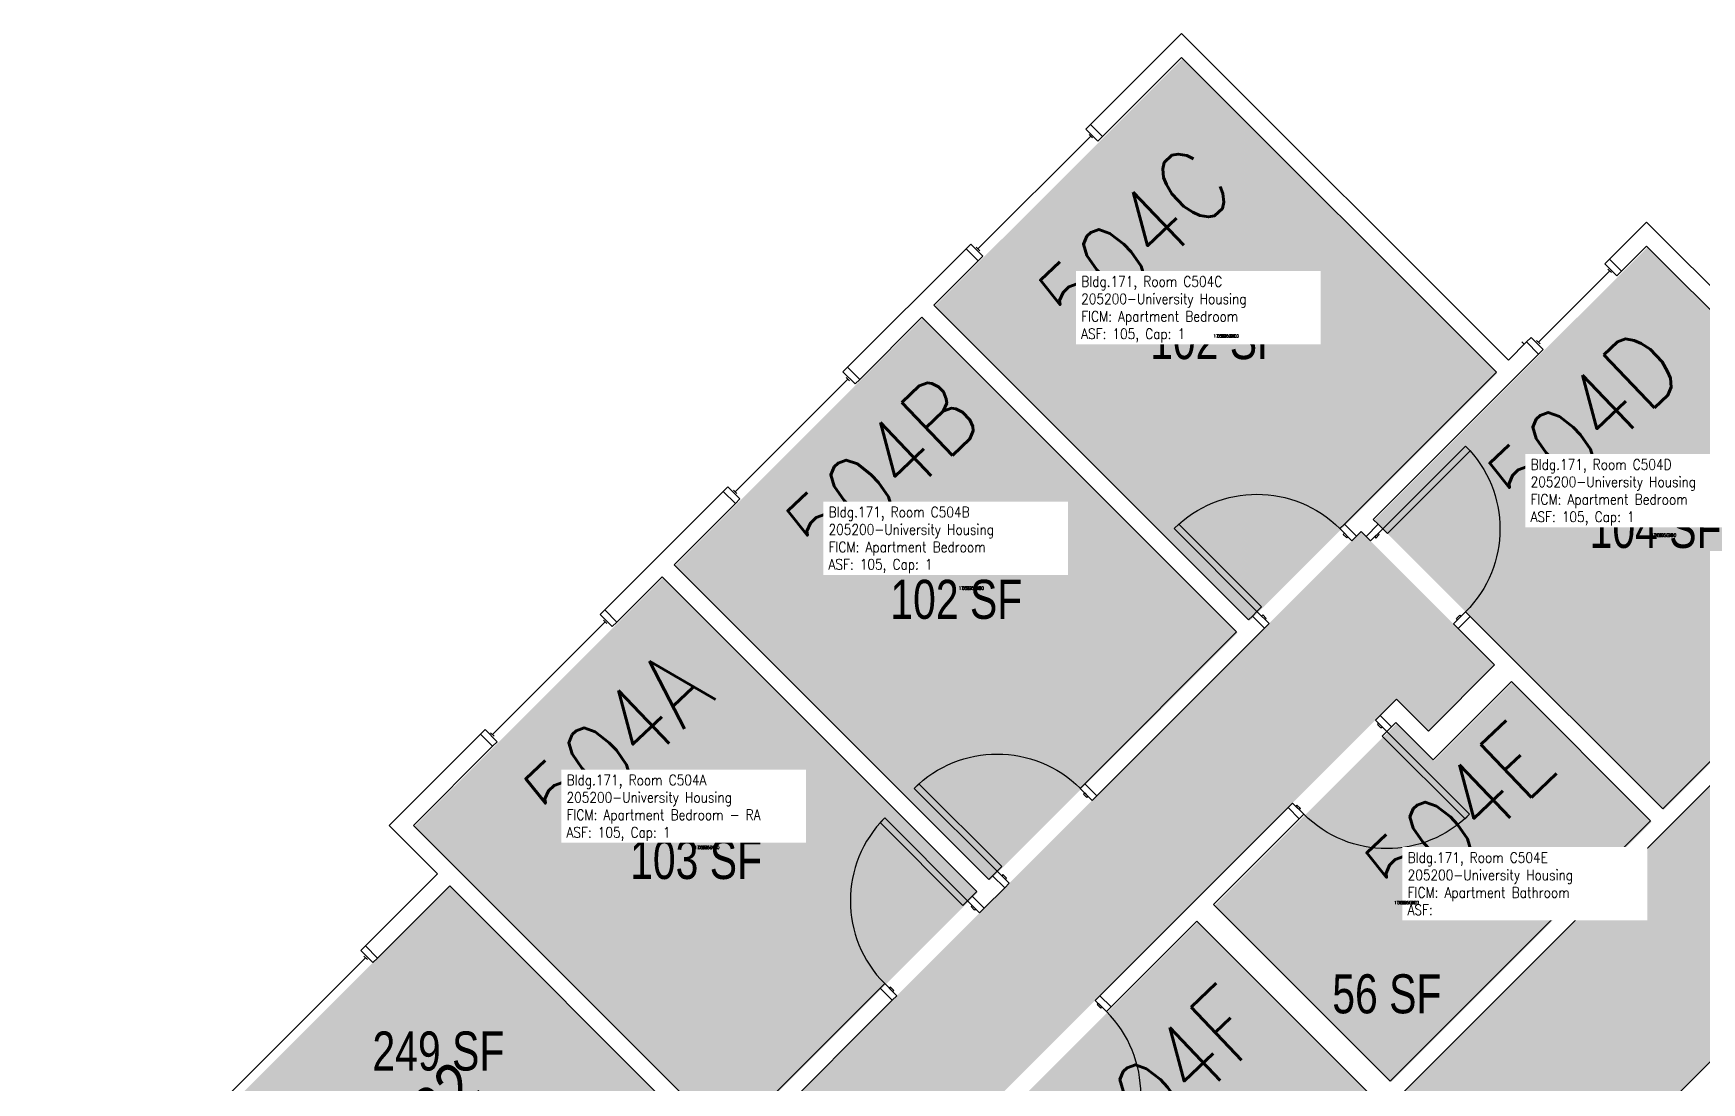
# Model space of a CAD drawing. Header units: inches. Extents: x 56 to 3925, y -1092 to 1470.
# Drawn here: x 656 to 1169, y 888 to 1210 of the extents above; entities that cross this region are included whole.
import ezdxf
from ezdxf.enums import TextEntityAlignment as Align

# ---------------------------------------------------------------- set-up
doc = ezdxf.new("R2010")
doc.units = ezdxf.units.IN
doc.header["$LTSCALE"] = 48
doc.header["$MEASUREMENT"] = 0
for name, color, linetype in [('A-DOR', 2, 'Continuous'), ('A-GLAZ', 1, 'Continuous'), ('A-IDEN-RNUM', 7, 'Continuous'), ('A-IDEN-SNUM', 4, 'Continuous'), ('A-IDEN-VNUM', 4, 'Continuous'), ('A-MISC', 1, 'Continuous'), ('A-WALL', 5, 'Continuous'), ('AREA-TEXT', 3, 'Continuous'), ('Rooms-Category-Color', 7, 'Continuous'), ('Rooms-College-Color', 7, 'Continuous'), ('Rooms-Department-Color', 7, 'Continuous'), ('Rooms-Division-Color', 7, 'Continuous'), ('Rooms-Information', 7, 'Continuous')]:
    doc.layers.add(name, color=color, linetype=linetype)
doc.styles.add('AREA', font='arial.ttf', dxfattribs={"width": 0.75, "height": 12})
doc.styles.add('ROOMSNUMBER', font='txt.shx', dxfattribs={"height": 0.03})
doc.styles.add('ROOMVNUMBER', font='simplex.shx', dxfattribs={"width": 0.85})
doc.styles.get("Standard").update_dxf_attribs({"font": 'ARIALN.TTF'})

msp = doc.modelspace()

# ---------------------------------------------------------------- hatches: boundary and pattern name
h = msp.add_hatch()
h.set_pattern_fill('ANSI31', color=256, style=0)
h.set_pattern_definition([(180, (829.66451, 1558.24123), (2e-14, 0.125), [])])
h.paths.add_polyline_path([(1008.19, 910.94), (966.66, 869.41), (973.17, 862.9), (1014.71, 904.43)], flags=9)
at = {"layer": 'Rooms-Category-Color', "true_color": 0x728ef3}
for points in [[(933.19, 1126.47), (1009.29, 1202.57), (1105.99, 1105.87), (1029.89, 1029.77)], [(1241.05, 1055.67), (1152.13, 1144.59), (1068.16, 1060.62), (1157.08, 971.7)], [(929.48, 1122.76), (853.37, 1046.65), (950.07, 949.96), (1026.17, 1026.06)], [(770.77, 770.03), (830.26, 829.53), (904.6, 755.2), (947.82, 798.42), (941.49, 804.75), (945.2, 808.46), (951.53, 802.13), (966.52, 817.12), (931.61, 852.03), (916.62, 837.04), (921.16, 832.5), (917.45, 828.79), (907.78, 838.46), (930.2, 860.87), (940.01, 851.06), (960.6, 871.66), (950.53, 881.2), (1075, 1005.68), (1084.81, 995.87), (1105.14, 1016.19), (1064.13, 1057.21), (869.67, 862.75), (784.11, 948.31), (688.3, 852.5)], [(849.66, 1042.94), (773.29, 966.57), (869.99, 869.88), (946.36, 946.24)], [(1075.05, 998.22), (1019.09, 942.26), (1073.36, 887.99), (1153.36, 967.99), (1110.58, 1010.76), (1086.54, 986.73)], [(1068.23, 882.86), (988.23, 802.86), (945.45, 845.64), (969.48, 869.67), (958, 881.17), (1013.96, 937.13), (1067.91, 883.16)]]:
    msp.add_hatch(color=171, dxfattribs=at).paths.add_polyline_path(points)
at = {"layer": 'Rooms-Category-Color', "true_color": 0xadadad}
msp.add_hatch(color=253, dxfattribs=at).paths.add_polyline_path([(569.7, 292.64), (829.94, 552.88), (847.62, 535.2), (905.83, 593.42), (888.16, 611.09), (1018.29, 741.23), (1035.97, 723.55), (1094.18, 781.76), (1076.5, 799.44), (1290.6, 1013.54), (1248.19, 1055.95), (385.25, 193.02), (427.68, 150.59), (448.18, 171.1), (447.73, 171.55), (568.91, 292.73), (569.35, 292.29)])
at = {"layer": 'Rooms-College-Color', "true_color": 0xadadad}
for points in [[(933.19, 1126.47), (1009.29, 1202.57), (1105.99, 1105.87), (1029.89, 1029.77)], [(1241.05, 1055.67), (1152.13, 1144.59), (1068.16, 1060.62), (1157.08, 971.7)], [(929.48, 1122.76), (853.37, 1046.65), (950.07, 949.96), (1026.17, 1026.06)], [(569.7, 292.64), (829.94, 552.88), (847.62, 535.2), (905.83, 593.42), (888.16, 611.09), (1018.29, 741.23), (1035.97, 723.55), (1094.18, 781.76), (1076.5, 799.44), (1290.6, 1013.54), (1248.19, 1055.95), (385.25, 193.02), (427.68, 150.59), (448.18, 171.1), (447.73, 171.55), (568.91, 292.73), (569.35, 292.29)], [(770.77, 770.03), (830.26, 829.53), (904.6, 755.2), (947.82, 798.42), (941.49, 804.75), (945.2, 808.46), (951.53, 802.13), (966.52, 817.12), (931.61, 852.03), (916.62, 837.04), (921.16, 832.5), (917.45, 828.79), (907.78, 838.46), (930.2, 860.87), (940.01, 851.06), (960.6, 871.66), (950.53, 881.2), (1075, 1005.68), (1084.81, 995.87), (1105.14, 1016.19), (1064.13, 1057.21), (869.67, 862.75), (784.11, 948.31), (688.3, 852.5)], [(849.66, 1042.94), (773.29, 966.57), (869.99, 869.88), (946.36, 946.24)], [(1075.05, 998.22), (1019.09, 942.26), (1073.36, 887.99), (1153.36, 967.99), (1110.58, 1010.76), (1086.54, 986.73)], [(1068.23, 882.86), (988.23, 802.86), (945.45, 845.64), (969.48, 869.67), (958, 881.17), (1013.96, 937.13), (1067.91, 883.16)]]:
    msp.add_hatch(color=253, dxfattribs=at).paths.add_polyline_path(points)
at = {"layer": 'Rooms-Department-Color', "true_color": 0x604aed}
for points in [[(933.19, 1126.47), (1009.29, 1202.57), (1105.99, 1105.87), (1029.89, 1029.77)], [(1241.05, 1055.67), (1152.13, 1144.59), (1068.16, 1060.62), (1157.08, 971.7)], [(929.48, 1122.76), (853.37, 1046.65), (950.07, 949.96), (1026.17, 1026.06)], [(770.77, 770.03), (830.26, 829.53), (904.6, 755.2), (947.82, 798.42), (941.49, 804.75), (945.2, 808.46), (951.53, 802.13), (966.52, 817.12), (931.61, 852.03), (916.62, 837.04), (921.16, 832.5), (917.45, 828.79), (907.78, 838.46), (930.2, 860.87), (940.01, 851.06), (960.6, 871.66), (950.53, 881.2), (1075, 1005.68), (1084.81, 995.87), (1105.14, 1016.19), (1064.13, 1057.21), (869.67, 862.75), (784.11, 948.31), (688.3, 852.5)], [(849.66, 1042.94), (773.29, 966.57), (869.99, 869.88), (946.36, 946.24)], [(1075.05, 998.22), (1019.09, 942.26), (1073.36, 887.99), (1153.36, 967.99), (1110.58, 1010.76), (1086.54, 986.73)], [(1068.23, 882.86), (988.23, 802.86), (945.45, 845.64), (969.48, 869.67), (958, 881.17), (1013.96, 937.13), (1067.91, 883.16)]]:
    msp.add_hatch(color=173, dxfattribs=at).paths.add_polyline_path(points)
at = {"layer": 'Rooms-Department-Color', "true_color": 0xacacac}
msp.add_hatch(color=253, dxfattribs=at).paths.add_polyline_path([(569.7, 292.64), (829.94, 552.88), (847.62, 535.2), (905.83, 593.42), (888.16, 611.09), (1018.29, 741.23), (1035.97, 723.55), (1094.18, 781.76), (1076.5, 799.44), (1290.6, 1013.54), (1248.19, 1055.95), (385.25, 193.02), (427.68, 150.59), (448.18, 171.1), (447.73, 171.55), (568.91, 292.73), (569.35, 292.29)])
at = {"layer": 'Rooms-Division-Color', "true_color": 0x604aed}
for points in [[(933.19, 1126.47), (1009.29, 1202.57), (1105.99, 1105.87), (1029.89, 1029.77)], [(1241.05, 1055.67), (1152.13, 1144.59), (1068.16, 1060.62), (1157.08, 971.7)], [(929.48, 1122.76), (853.37, 1046.65), (950.07, 949.96), (1026.17, 1026.06)], [(770.77, 770.03), (830.26, 829.53), (904.6, 755.2), (947.82, 798.42), (941.49, 804.75), (945.2, 808.46), (951.53, 802.13), (966.52, 817.12), (931.61, 852.03), (916.62, 837.04), (921.16, 832.5), (917.45, 828.79), (907.78, 838.46), (930.2, 860.87), (940.01, 851.06), (960.6, 871.66), (950.53, 881.2), (1075, 1005.68), (1084.81, 995.87), (1105.14, 1016.19), (1064.13, 1057.21), (869.67, 862.75), (784.11, 948.31), (688.3, 852.5)], [(849.66, 1042.94), (773.29, 966.57), (869.99, 869.88), (946.36, 946.24)], [(1075.05, 998.22), (1019.09, 942.26), (1073.36, 887.99), (1153.36, 967.99), (1110.58, 1010.76), (1086.54, 986.73)], [(1068.23, 882.86), (988.23, 802.86), (945.45, 845.64), (969.48, 869.67), (958, 881.17), (1013.96, 937.13), (1067.91, 883.16)]]:
    msp.add_hatch(color=173, dxfattribs=at).paths.add_polyline_path(points)
at = {"layer": 'Rooms-Division-Color', "true_color": 0xadadad}
msp.add_hatch(color=253, dxfattribs=at).paths.add_polyline_path([(569.7, 292.64), (829.94, 552.88), (847.62, 535.2), (905.83, 593.42), (888.16, 611.09), (1018.29, 741.23), (1035.97, 723.55), (1094.18, 781.76), (1076.5, 799.44), (1290.6, 1013.54), (1248.19, 1055.95), (385.25, 193.02), (427.68, 150.59), (448.18, 171.1), (447.73, 171.55), (568.91, 292.73), (569.35, 292.29)])

# ---------------------------------------------------------------- linework, layer by layer
at = {"layer": 'A-DOR'}
for points in [[(1070.78, 1058), (1072.19, 1056.59), (1097.65, 1082.04), (1096.23, 1083.46)], [(1032.15, 1032.63), (1033.57, 1034.05), (1008.11, 1059.5), (1006.7, 1058.09)], [(1061.32, 1054.37), (1062.74, 1055.79), (1059.02, 1059.5), (1057.61, 1058.09)], [(1060.08, 1055.61), (1059.73, 1055.26), (1058.67, 1056.32), (1059.02, 1056.67)], [(1067.06, 1054.29), (1065.65, 1055.7), (1069.36, 1059.41), (1070.78, 1058)], [(1068.3, 1055.52), (1068.66, 1055.17), (1069.72, 1056.23), (1069.36, 1056.59)], [(1035.87, 1028.92), (1034.45, 1027.5), (1030.74, 1031.22), (1032.15, 1032.63)], [(1034.63, 1030.16), (1034.98, 1030.51), (1033.92, 1031.57), (1033.57, 1031.22)], [(1092.52, 1028.83), (1093.93, 1027.42), (1097.65, 1031.13), (1096.23, 1032.54)], [(1093.76, 1030.07), (1093.4, 1030.42), (1094.47, 1031.48), (1094.82, 1031.13)], [(1068.56, 999.21), (1069.97, 1000.62), (1073.42, 997.18), (1072, 995.76)], [(1069.53, 998.24), (1069.18, 997.88), (1070.24, 996.82), (1070.59, 997.18)], [(1072, 995.76), (1070.59, 994.35), (1096.05, 968.89), (1097.46, 970.31)], [(952.34, 952.82), (953.75, 954.23), (928.3, 979.69), (926.88, 978.27)], [(981.51, 974.56), (982.92, 975.97), (979.21, 979.69), (977.79, 978.27)], [(980.27, 975.8), (979.92, 975.44), (978.85, 976.5), (979.21, 976.86)], [(943.23, 943.71), (941.82, 942.3), (916.36, 967.75), (917.78, 969.17)], [(1043.1, 973.75), (1041.69, 972.34), (1045.13, 968.89), (1046.55, 970.31)], [(1044.07, 972.78), (1044.43, 973.13), (1045.49, 972.07), (1045.13, 971.72)], [(956.05, 949.1), (954.64, 947.69), (950.92, 951.4), (952.34, 952.82)], [(954.81, 950.34), (955.17, 950.7), (954.11, 951.76), (953.75, 951.4)], [(946.95, 940), (948.36, 941.41), (944.65, 945.13), (943.23, 943.71)], [(945.71, 941.24), (945.36, 940.88), (944.29, 941.94), (944.65, 942.3)], [(921.49, 914.54), (920.08, 913.13), (916.36, 916.84), (917.78, 918.26)], [(920.25, 915.78), (920.61, 916.14), (919.55, 917.2), (919.19, 916.84)], [(982.47, 913.12), (983.88, 914.53), (987.33, 911.09), (985.91, 909.67)], [(983.44, 912.15), (983.09, 911.79), (984.15, 910.73), (984.5, 911.09)]]:
    msp.add_lwpolyline(points, close=True, dxfattribs=at)
at = {"layer": 'A-DOR', "extrusion": (0, 0, -1)}
for centre, start, end in [((-1070.78, 1058), 135, 225), ((-1032.15, 1032.63), 45, 135), ((-952.34, 952.82), 45, 135), ((-1072, 995.76), 225, 315)]:
    msp.add_arc(centre, 36, start, end, dxfattribs=at)
at = {"layer": 'A-DOR'}
for centre, start, end in [((943.23, 943.71), 135, 225), ((960.46, 884.22), 315, 45)]:
    msp.add_arc(centre, 36, start, end, dxfattribs=at)
at = {"layer": 'A-GLAZ'}
for p, q in [((981.61, 1178.14), (980.55, 1179.2)), ((946.43, 1144.02), (981.08, 1178.67)), ((946.96, 1143.49), (945.9, 1144.55)), ((1141.04, 1136.75), (1139.98, 1137.81)), ((1118.59, 1115.36), (1140.51, 1137.28)), ((1114.26, 1114.74), (1113.55, 1115.45)), ((1119.12, 1114.83), (1118.06, 1115.89)), ((871.82, 1069.4), (906.46, 1104.05)), ((906.99, 1103.52), (905.93, 1104.58)), ((872.35, 1068.87), (871.29, 1069.93)), ((797.24, 994.82), (831.89, 1029.47)), ((832.42, 1028.94), (831.36, 1030)), ((797.77, 994.29), (796.71, 995.35)), ((710.94, 878.83), (758.32, 926.21)), ((758.85, 925.67), (757.79, 926.74))]:
    msp.add_line(p, q, dxfattribs=at)
for points in [[(979.58, 1180.88), (980.99, 1182.29), (984.71, 1178.58), (983.29, 1177.16)], [(944.22, 1145.52), (942.81, 1144.11), (946.52, 1140.39), (947.94, 1141.81)], [(1139.01, 1139.49), (1140.42, 1140.9), (1144.14, 1137.19), (1142.72, 1135.78)], [(1116.38, 1116.86), (1114.97, 1115.45), (1118.68, 1111.73), (1120.09, 1113.15)], [(904.96, 1106.26), (906.38, 1107.67), (910.09, 1103.96), (908.67, 1102.55)], [(869.61, 1070.9), (868.19, 1069.49), (871.9, 1065.78), (873.32, 1067.19)], [(830.38, 1031.68), (831.8, 1033.09), (835.51, 1029.38), (834.1, 1027.97)], [(795.03, 996.32), (793.61, 994.91), (797.33, 991.2), (798.74, 992.61)], [(756.82, 928.41), (758.23, 929.83), (761.94, 926.12), (760.53, 924.7)]]:
    msp.add_lwpolyline(points, close=True, dxfattribs=at)
at = {"layer": 'A-WALL'}
for p, q in [((980.99, 1182.29), (1009, 1210.29)), ((1009, 1210.29), (1109.4, 1109.88)), ((1009, 1202.87), (984.71, 1178.58)), ((1105.69, 1106.17), (1009, 1202.87)), ((984.71, 1178.58), (980.99, 1182.29)), ((1140.42, 1140.9), (1151.83, 1152.31)), ((1151.83, 1152.31), (1248.17, 1055.97)), ((906.38, 1107.67), (942.81, 1144.11)), ((942.81, 1144.11), (946.52, 1140.39)), ((1151.83, 1144.88), (1144.14, 1137.19)), ((1240.75, 1055.97), (1151.83, 1144.88)), ((946.52, 1140.39), (932.89, 1126.76)), ((1144.14, 1137.19), (1140.42, 1140.9)), ((929.18, 1123.05), (910.09, 1103.96)), ((1025.88, 1026.36), (929.18, 1123.05)), ((932.89, 1126.76), (1029.59, 1030.07)), ((1109.4, 1109.88), (1114.97, 1115.45)), ((1114.97, 1115.45), (1118.68, 1111.73)), ((910.09, 1103.96), (906.38, 1107.67)), ((1118.68, 1111.73), (1112.67, 1105.73)), ((1059.02, 1059.5), (1105.69, 1106.17)), ((1112.67, 1105.73), (1067.86, 1060.92)), ((831.8, 1033.09), (868.19, 1069.49)), ((868.19, 1069.49), (871.9, 1065.78)), ((871.9, 1065.78), (853.08, 1046.95)), ((1067.86, 1060.92), (1069.36, 1059.41)), ((1062.74, 1055.79), (1059.02, 1059.5)), ((1064.15, 1057.2), (1062.74, 1055.79)), ((1065.65, 1055.7), (1064.15, 1057.2)), ((1069.36, 1059.41), (1065.65, 1055.7)), ((1156.78, 972), (1240.75, 1055.97)), ((1248.17, 1055.97), (1157.22, 965.01)), ((853.08, 1046.95), (949.77, 950.25)), ((849.37, 1043.24), (835.51, 1029.38)), ((946.06, 946.54), (849.37, 1043.24)), ((835.51, 1029.38), (831.8, 1033.09)), ((1029.59, 1030.07), (1030.74, 1031.22)), ((1030.74, 1031.22), (1034.45, 1027.5)), ((1093.93, 1027.42), (1097.65, 1031.13)), ((1097.65, 1031.13), (1099.5, 1029.27)), ((979.21, 979.69), (1025.88, 1026.36)), ((1034.45, 1027.5), (982.92, 975.97)), ((1095.79, 1025.56), (1093.93, 1027.42)), ((1105.16, 1016.19), (1095.79, 1025.56)), ((1099.5, 1029.27), (1156.78, 972)), ((1084.83, 995.86), (1105.16, 1016.19)), ((1110.29, 1011.06), (1086.25, 987.02)), ((1153.07, 968.28), (1110.29, 1011.06)), ((1069.97, 1000.62), (1075.02, 1005.67)), ((1075.02, 1005.67), (1084.83, 995.86)), ((1073.42, 997.18), (1069.97, 1000.62)), ((765.57, 966.87), (793.61, 994.91)), ((793.61, 994.91), (797.33, 991.2)), ((1074.76, 998.51), (1073.42, 997.18)), ((1086.25, 987.02), (1074.76, 998.51)), ((797.33, 991.2), (773, 966.87)), ((982.92, 975.97), (979.21, 979.69)), ((983.88, 914.53), (1041.69, 972.34)), ((1045.13, 968.89), (1018.79, 942.55)), ((1041.69, 972.34), (1045.13, 968.89)), ((1245.79, 968.73), (1076.5, 799.44)), ((780.42, 952.02), (765.57, 966.87)), ((773, 966.87), (869.69, 870.17)), ((1157.22, 965.01), (987.94, 795.73)), ((1073.07, 888.28), (1153.07, 968.28)), ((758.23, 929.83), (780.42, 952.02)), ((784.14, 948.31), (761.94, 926.12)), ((869.69, 862.75), (784.14, 948.31)), ((949.77, 950.25), (950.92, 951.4)), ((950.92, 951.4), (954.64, 947.69)), ((944.65, 945.13), (946.06, 946.54)), ((948.36, 941.41), (944.65, 945.13)), ((954.64, 947.69), (948.36, 941.41)), ((1018.79, 942.55), (1073.07, 888.28)), ((1013.67, 937.43), (987.33, 911.09)), ((1067.94, 883.15), (1013.67, 937.43)), ((761.94, 926.12), (758.23, 929.83)), ((869.69, 870.17), (916.36, 916.84)), ((920.08, 913.13), (869.69, 862.75)), ((916.36, 916.84), (920.08, 913.13)), ((987.33, 911.09), (983.88, 914.53))]:
    msp.add_line(p, q, dxfattribs=at)

# ---------------------------------------------------------------- texts
at = {"layer": 'A-IDEN-RNUM', "style": 'ROOMSNUMBER', "width": 0.85}
for s, p in [('0504-C0', (1022.68, 1116.78)), ('0504-D0', (1157.09, 1055.54)), ('0504-B0', (944.4, 1039.3)), ('0504-A0', (863.17, 959.61)), ('0504-E0', (1078.07, 942.64))]:
    msp.add_text(s, height=1, dxfattribs=at).set_placement(p, align=Align.CENTER)
at = {"layer": 'A-IDEN-SNUM', "style": 'ROOMSNUMBER', "width": 0.85}
for s, p in [('1710C504C0', (1022.68, 1116.78)), ('1710C504D0', (1157.09, 1055.54)), ('1710C504B0', (944.4, 1039.3)), ('1710C504A0', (863.17, 959.61)), ('1710C504E0', (1078.07, 942.64))]:
    msp.add_text(s, height=1, dxfattribs=at).set_placement(p, align=Align.CENTER)
at = {"layer": 'A-IDEN-VNUM', "style": 'ROOMVNUMBER', "width": 0.85}
for s, p in [('504C', (978.14, 1115.29)), ('504D', (1116.2, 1059.05)), ('504B', (900.53, 1044.42)), ('504A', (820.03, 962.09)), ('504E', (1078.42, 939.31)), ('504F', (989.35, 858.57))]:
    msp.add_text(s, height=22.5, rotation=43.5406, dxfattribs=at).set_placement(p)
at = {"layer": 'A-MISC'}
msp.add_text('UNIT B2', height=14.4, rotation=45, dxfattribs=at).set_placement((772.25, 862.76), align=Align.CENTER)
at = {"layer": 'AREA-TEXT', "style": 'AREA', "width": 0.75}
for s, p in [('102 SF', (1019.59, 1116.17)), ('104 SF', (1154.6, 1058.14)), ('102 SF', (939.77, 1036.36)), ('103 SF', (859.83, 956.41)), ('56 SF', (1072.04, 915.12)), ('249 SF', (780.67, 897.55))]:
    msp.add_text(s, height=12, dxfattribs=at).set_placement(p, align=Align.MIDDLE_CENTER)

# ---------------------------------------------------------------- next in the draw order: texts
at = {"layer": 'Rooms-Information', "width": 72, "attachment_point": 7, "style": 'ROOMVNUMBER', "bg_fill": 3, "box_fill_scale": 1.5, "bg_fill_color": 256, "bg_fill_true_color": 13158600, "bg_fill_transparency": 0}
for s, insert, char_height in [('Bldg.171, Room C504C^M^J205200-University Housing^M^JFICM: Apartment Bedroom^M^JASF: 105, Cap: 1', (978.14, 1115.29), 3.2143), ('Bldg.171, Room C504D^M^J205200-University Housing^M^JFICM: Apartment Bedroom^M^JASF: 105, Cap: 1', (1116.2, 1059.05), 3.2143), ('Bldg.171, Room C504B^M^J205200-University Housing^M^JFICM: Apartment Bedroom^M^JASF: 105, Cap: 1', (900.53, 1044.42), 3.2143), ('Bldg.171, Room C504A^M^J205200-University Housing^M^JFICM: Apartment Bedroom - RA^M^JASF: 105, Cap: 1', (820.03, 962.09), 3.21429), ('Bldg.171, Room C504E^M^J205200-University Housing^M^JFICM: Apartment Bathroom^M^JASF: ', (1078.42, 939.31), 3.2143)]:
    msp.add_mtext(s, dxfattribs=dict(at, insert=insert, char_height=char_height))

doc.saveas('drawing.dxf')
